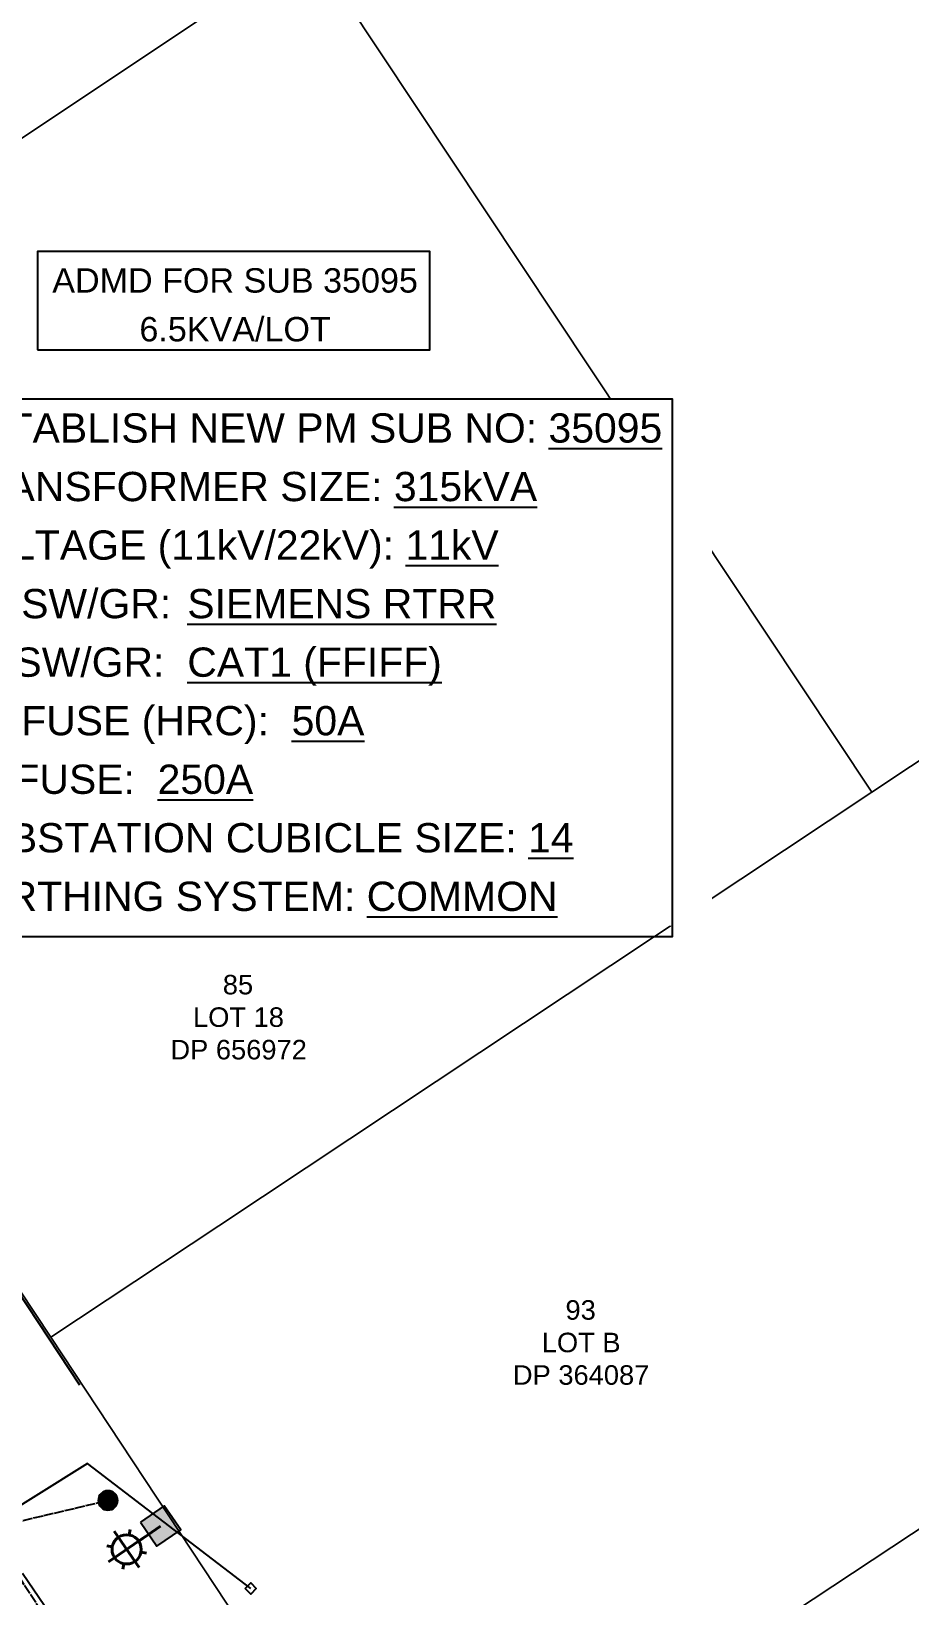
# Model space of a CAD drawing. Header units: metres. Extents: x 302064 to 305578, y 6265466 to 6271990.
# Drawn here: x 303102.6 to 303192.6, y 6271073.9 to 6271234.3 of the extents above; entities that cross this region are included whole.
import ezdxf
from ezdxf.enums import TextEntityAlignment as Align

# ---------------------------------------------------------------- set-up
doc = ezdxf.new("R2010")
doc.units = ezdxf.units.M
doc.linetypes.add('Cable Exist OH', pattern=[1, 1, 0])
doc.linetypes.add('Cable New OH', pattern=[6, 4, -2])
doc.layers.get('0').update_dxf_attribs({"color": 6})
for name, color, linetype in [('_User Miscellaneous1', 7, 'Continuous'), ('_User_LV_Exist', 7, 'Continuous'), ('DEVELOP', 2, 'Continuous'), ('Equip_SP_SL_EXT', 7, 'Continuous'), ('Mains_LV_EXT', 5, 'Continuous'), ('Services_SP_EXT', 7, 'Continuous'), ('SupportsOH_SP_TR_HV_LV_SL_EXT', 7, 'Continuous'), ('SupportsUG_SP_LV_SL_EXT', 7, 'Continuous'), ('XR01255_CC_LOT_LAYOUT$0$F_LOT', 252, 'Continuous')]:
    doc.layers.add(name, color=color, linetype=linetype)
doc.layers.add('Cadastre Land Parcels_SP_EXT', color=7, linetype='Continuous', lineweight=5)
doc.layers.add('Cadastre Roads_SP_EXT', color=9, linetype='Continuous', lineweight=5)
doc.styles.add('COLUMN_LABEL', font='arial.ttf')
doc.styles.add('iecARIAL', font='arial.ttf', dxfattribs={"height": 2})
doc.styles.add('POLE_LABEL', font='arial.ttf')
doc.styles.get("Standard").update_dxf_attribs({"font": 'arial.ttf'})

# ---------------------------------------------------------------- blocks, each defined once
blk = doc.blocks.new('CCP_EXT')
at = {"flags": 9}
for tag, p in [('LIFE_SUPPORT', (0, -1.6)), ('STATE', (0, -1.8)), ('NOTES', (0, -2))]:
    blk.add_attdef(tag, text='', height=0.2, dxfattribs=at).set_placement(p, align=Align.MIDDLE_LEFT)
blk.add_wipeout([(0, 0.57), (0.57, 0), (0, -0.57), (-0.57, 0)])
blk.add_lwpolyline([(-0.57, 0), (0, 0.57), (0.57, 0), (0, -0.57), (-0.57, 0)])
at = {"flags": 1}
blk.add_attdef('Z', (0, 0), '', height=0.2, dxfattribs=at)
at = {"flags": 9}
for tag, p in [('CCP_TYPE', (0, 0)), ('CONSTRUCTED_VOLTAGE', (0, -0.2)), ('OPERATING_VOLTAGE', (0, -0.6)), ('ORIENTATION', (0, -0.8)), ('OWNED_BY', (0, -1)), ('NO_PHASES', (0, -0.4)), ('USAGE', (0, -1.2)), ('LEGEND', (0, -1.4))]:
    blk.add_attdef(tag, text='', height=0.2, dxfattribs=at).set_placement(p, align=Align.MIDDLE_LEFT)
blk = doc.blocks.new('POLE_EXT')
blk.add_hatch(color=256).paths.add_polyline_path([(-1, 0, 1), (1, 0, 1)])
blk.add_lwpolyline([(-1, 0, 1), (1, 0, 1)], format="xyb", close=True)
for tag, height, flags, p in [('pNumber', 2.5, 8, (-17.84, 2.07)), ('OWNED_BY', 0.2, 9, (1.35, -0.4)), ('SPECIAL_USE', 0.2, 9, (1.35, -0.8)), ('STATE', 0.2, 9, (1.35, -1)), ('cLV', 0.2, 9, (1.35, -1.4)), ('hDepth', 0.2, 9, (1.35, -1.6)), ('PARENT', 0.2, 9, (1.35, -0.6)), ('USAGE', 0.2, 9, (1.35, -1.2)), ('hDia', 0.2, 9, (1.35, -1.8)), ('cHV', 0.2, 9, (1.35, -2)), ('LBRACKET', 0.2, 9, (1.35, -2.2)), ('LExisting', 0.2, 9, (1.35, -2.4)), ('LANTNUMBER', 0.2, 9, (1.35, -2.6)), ('LOther', 0.2, 9, (1.35, -2.8)), ('LRemove', 0.2, 9, (1.35, -3)), ('LEGEND', 0.2, 9, (1.35, -3.2)), ('cLinedev', 0.2, 9, (1.35, -3.4)), ('pExisting', 0.2, 9, (1.35, -3.8)), ('pFooting', 0.2, 9, (1.35, -4.4)), ('pNew', 0.2, 9, (1.35, -4.6)), ('LOCATION', 0.2, 9, (1.35, -3.6)), ('PFNUMBER', 0.2, 9, (1.35, -4)), ('NEWPFNUMBER', 0.2, 9, (1.35, -4.2)), ('pRelocate', 0.2, 9, (1.35, -5)), ('pRemove', 0.2, 9, (1.35, -5.2)), ('pReplace', 0.2, 9, (1.35, -5.4)), ('pStay', 0.2, 9, (1.35, -5.6)), ('pType', 0.2, 9, (1.35, -5.8)), ('cspan', 0.2, 9, (1.35, -6)), ('STREETNAME', 0.2, 9, (1.35, -6.2)), ('SUBURB', 0.2, 9, (1.35, -6.4)), ('OPERATED_BY', 0.2, 9, (1.36, -7.01)), ('NOTES', 0.2, 9, (1.35, -6.6)), ('MAINTAINED_BY', 0.2, 9, (1.36, -6.81))]:
    blk.add_attdef(tag, text='', height=height, dxfattribs=dict(flags=flags)).set_placement(p, align=Align.MIDDLE_LEFT)
at = {"style": 'POLE_LABEL'}
for tag, height, flags, p in [('ASSET_NUM', 2.5, 8, (2, 2)), ('STRUCTURE_PLANT_NUMBER', 0.2, 9, (1.35, 0.03)), ('STREET_CODE', 0.2, 9, (1.35, -0.2))]:
    blk.add_attdef(tag, text='', height=height, dxfattribs=dict(at, flags=flags)).set_placement(p, align=Align.MIDDLE_LEFT)
at = {"flags": 1}
blk.add_attdef('Z', (1.35, -7.33), '', height=0.2, dxfattribs=at)
blk = doc.blocks.new('A$C07AF69C9')
at = {"layer": 'XR01255_CC_LOT_LAYOUT$0$F_LOT'}
blk.add_lwpolyline([(123.07, 165.13), (180.69, 77.78)], dxfattribs=at)
blk = doc.blocks.new('COLUMN_EXT')
blk.add_hatch(color=256).paths.add_polyline_path([(-1.49, 1.48), (-1.49, -1.49), (1.48, -1.49), (1.48, 1.48)])
blk.add_lwpolyline([(-1.49, -1.49), (1.48, -1.49), (1.48, 1.48), (-1.49, 1.48)], close=True)
for tag, height, style, flags, p in [('ASSET_NUM', 2.5, 'COLUMN_LABEL', 8, (2, 2)), ('STRUCTURE_PLANT_NUMBER', 0.2, 'POLE_LABEL', 9, (1.81, 0.03)), ('STREET_CODE', 0.2, 'COLUMN_LABEL', 9, (1.81, -0.2))]:
    blk.add_attdef(tag, text='', height=height, dxfattribs=dict(style=style, flags=flags)).set_placement(p, align=Align.MIDDLE_LEFT)
at = {"flags": 9}
for tag, p in [('COLUMN_TYPE', (1.81, -0.4)), ('OWNED_BY', (1.81, -0.6)), ('STATE', (1.81, -0.8)), ('USAGE', (1.81, -1)), ('STREETNAME', (1.81, -1.6)), ('LEGEND', (1.81, -1.2)), ('LOCATION', (1.81, -1.4)), ('SUBURB', (1.81, -1.8)), ('NOTES', (1.81, -2))]:
    blk.add_attdef(tag, text='', height=0.2, dxfattribs=at).set_placement(p, align=Align.MIDDLE_LEFT)
at = {"flags": 1}
blk.add_attdef('Z', (1.81, -2.35), '', height=0.2, dxfattribs=at)
blk = doc.blocks.new('SL_LANTERN_EXT')
at = {"lineweight": 40}
for p, q in [((0, 1.97), (0, 6.47)), ((-1.46, 5.68), (-1.06, 5.28)), ((1.46, 5.68), (1.06, 5.28)), ((-2.25, 4.22), (2.25, 4.22)), ((-1.46, 2.76), (-1.06, 3.16)), ((0, 0), (0, 2.72)), ((1.46, 2.76), (1.06, 3.16))]:
    blk.add_line(p, q, dxfattribs=at)
blk.add_circle((0, 4.22), 1.5, dxfattribs=at)
at = {"style": 'iecARIAL', "flags": 8}
blk.add_attdef('ASSET_NUM', (1.5, 1.5), '', height=2.5, dxfattribs=at)
for tag, p, height, flags in [('OPERATING_VOLTAGE', (0.98, -1.65), 0.2, 9), ('CONSTRUCTED_VOLTAGE', (0.98, -0.65), 0.2, 9), ('CONTROL_TYPE', (0.98, -0.85), 0.2, 9), ('LANTERN_PURPOSE', (0.98, -1.05), 0.2, 9), ('LANTERN_TYPE', (0.98, -1.25), 0.2, 9), ('NO_PHASES', (0.98, -1.45), 0.2, 9), ('LNUMBER', (2.18, -3.25), 2.5, 8), ('ORIENTATION', (0.98, -1.85), 0.2, 9), ('OWNED_BY', (0.98, -2.05), 0.2, 9), ('STATE', (0.98, -2.25), 0.2, 9), ('USAGE', (0.98, -2.45), 0.2, 9), ('CEXIST', (0.98, -2.65), 0.2, 9), ('CNEW', (0.98, -2.85), 0.2, 9), ('CNUMBER', (0.98, -3.05), 0.2, 9), ('CREMOVE', (0.98, -3.25), 0.2, 9), ('CREPLACE', (0.98, -3.45), 0.2, 9), ('LKINGHEIGHT', (0.98, -3.65), 0.2, 9), ('LBRACKET', (0.98, -3.85), 0.2, 9), ('LBRACKETVOCAB', (0.98, -4.05), 0.2, 9), ('LCATEGORY', (0.98, -4.25), 0.2, 9), ('LCHARGE1', (0.98, -4.45), 0.2, 9), ('LCHARGE1PERCENT', (0.98, -4.65), 0.2, 9), ('LCHARGE2', (0.98, -4.85), 0.2, 9), ('LCHARGE2PERCENT', (0.98, -5.05), 0.2, 9), ('LCHARGE3', (0.98, -5.25), 0.2, 9), ('LCHARGE3PERCENT', (0.98, -5.45), 0.2, 9), ('LEXIST', (0.98, -5.65), 0.2, 9), ('LLAMP', (0.98, -5.85), 0.2, 9), ('LLAMPVOCAB', (0.98, -6.05), 0.2, 9), ('LMAST', (0.98, -6.25), 0.2, 9), ('LMASTVOCAB', (0.98, -6.45), 0.2, 9), ('LNEW', (0.98, -6.65), 0.2, 9), ('LANTNUMBER', (0.98, -6.85), 0.2, 9), ('LOUTREACH', (0.98, -7.25), 0.2, 9), ('LOUTREACHVOCAB', (0.98, -7.45), 0.2, 9), ('LRATECODE', (0.98, -7.65), 0.2, 9), ('LREMOVE', (0.98, -7.85), 0.2, 9), ('LREPLACE', (0.98, -8.05), 0.2, 9), ('STREETNAME', (0.98, -9.25), 0.2, 9), ('SUBURB', (0.98, -9.45), 0.2, 1), ('LTYPE', (0.98, -8.25), 0.2, 9), ('LTYPEVOCAB', (0.98, -8.45), 0.2, 9), ('LEGEND', (0.98, -8.65), 0.2, 9), ('LOCATION', (0.98, -8.85), 0.2, 9), ('NOTES', (0.98, -9.05), 0.2, 9)]:
    blk.add_attdef(tag, p, '', height=height, dxfattribs=dict(flags=flags))

msp = doc.modelspace()

# ---------------------------------------------------------------- linework, layer by layer
at = {"layer": '_User_LV_Exist', "linetype": 'Cable Exist OH'}
msp.add_lwpolyline([(303097.463, 6271080.6), (303110.439, 6271083.663)], dxfattribs=at)
at = {"layer": '_User_LV_Exist', "linetype": 'Cable New OH'}
msp.add_lwpolyline([(303098.309, 6271081.163), (303121.482, 6271047.159)], dxfattribs=at)
at = {"layer": 'Cadastre Land Parcels_SP_EXT', "linetype": 'Continuous'}
for points in [[(303272.516, 6271211.95), (303214.963, 6271298.922), (303131.131, 6271243.01), (303188.715, 6271156.278), (303272.516, 6271211.95)], [(303104.574, 6271100.392), (303121.793, 6271111.829), (303188.715, 6271156.278), (303131.131, 6271243.01), (303119.257, 6271235.087), (303047.262, 6271187.046), (303104.574, 6271100.392)], [(303308.791, 6271156.973), (303272.516, 6271211.95), (303188.715, 6271156.278), (303121.793, 6271111.829), (303104.574, 6271100.392), (303122.59, 6271073.133), (303140.684, 6271045.758), (303308.791, 6271156.973)], [(303336.271, 6271115.343), (303308.791, 6271156.973), (303140.684, 6271045.758), (303168.249, 6271004.056), (303170.669, 6271005.366), (303336.271, 6271115.343)]]:
    msp.add_lwpolyline(points, close=True, dxfattribs=at)
at = {"layer": 'Cadastre Roads_SP_EXT', "linetype": 'Continuous'}
msp.add_lwpolyline([(303119.257, 6271235.087), (303131.131, 6271243.01), (303214.963, 6271298.922), (303301.62, 6271352.849), (303385.031, 6271408.289), (303469.781, 6271464.564), (303489.782, 6271477.852), (303478.108, 6271496.357), (303457.766, 6271482.88), (303415.589, 6271454.93), (303373.665, 6271427.154), (303331.229, 6271399.015), (303290.843, 6271372.288), (303209.233, 6271319.178), (303188.004, 6271305.378), (303162.446, 6271287.794), (303120.563, 6271260.067), (303118.781, 6271258.89), (303036.596, 6271204.61), (303041.655, 6271196.28), (303047.262, 6271187.046), (303119.257, 6271235.087)], close=True, dxfattribs=at)
at = {"layer": 'Mains_LV_EXT', "linetype": 'Cable Exist OH'}
msp.add_lwpolyline([(303096.424, 6271083.232), (303120.656, 6271046.596)], dxfattribs=at)

# ---------------------------------------------------------------- block references
at = {"layer": 'DEVELOP'}
msp.add_blockref('A$C07AF69C9', (302926.842, 6271017.724), dxfattribs=at)
at = {"layer": 'Equip_SP_SL_EXT', "rotation": 124.5024026037657}
msp.add_blockref('SL_LANTERN_EXT', (303115.835, 6271081.037), dxfattribs=at)
at = {"layer": 'SupportsOH_SP_TR_HV_LV_SL_EXT'}
msp.add_blockref('POLE_EXT', (303110.439, 6271083.663), dxfattribs=at)
at = {"layer": 'SupportsUG_SP_LV_SL_EXT', "rotation": 304.5024026030825}
msp.add_blockref('COLUMN_EXT', (303115.835, 6271081.037), dxfattribs=at)

# ---------------------------------------------------------------- texts
at = {"layer": '_User Miscellaneous1', "lineweight": 25, "char_height": 2, "width": 14.08147, "attachment_point": 1}
for s, insert in [('\\pi5.5994;85\\P\\pi2.5455;LOT 18      \\P\\pi0.23173;DP 656972', (303116.609, 6271137.544)), ('\\pi5.6083;93\\P\\pi3.1806;LOT B      \\P\\pi0.2215;DP 364087', (303151.705, 6271104.191))]:
    msp.add_mtext(s, dxfattribs=dict(at, insert=insert))

# ---------------------------------------------------------------- next in the draw order: block references
at = {"layer": 'Services_SP_EXT'}
msp.add_blockref('CCP_EXT', (303125.07, 6271074.629), dxfattribs=at)

# ---------------------------------------------------------------- next in the draw order: texts
at = {"layer": '_User Miscellaneous1', "lineweight": 25, "insert": (303123.466, 6271206.221), "char_height": 2.5, "width": 39.0346, "attachment_point": 5, "line_spacing_factor": 1.2, "bg_fill": 2}
msp.add_mtext('ADMD FOR SUB 35095 6.5KVA/LOT ', dxfattribs=at)

# ---------------------------------------------------------------- next in the draw order: linework, layer by layer
at = {"layer": '_User Miscellaneous1', "lineweight": 25}
msp.add_lwpolyline([(303103.208, 6271201.627), (303143.423, 6271201.627), (303143.423, 6271211.705), (303103.208, 6271211.705)], close=True, dxfattribs=at)

# ---------------------------------------------------------------- next in the draw order: block references
at = {"layer": 'Services_SP_EXT'}
msp.add_blockref('CCP_EXT', (303125.07, 6271074.629), dxfattribs=at)

# ---------------------------------------------------------------- next in the draw order: linework, layer by layer
at = {"layer": 'Cadastre Roads_SP_EXT', "linetype": 'Continuous'}
msp.add_lwpolyline([(303104.574, 6271100.392), (303047.262, 6271187.046), (303039.925, 6271182.171), (303030.427, 6271175.862), (303090.76, 6271084.541), (303123.371, 6271035.183), (303151.213, 6270993.041), (303158.626, 6270997.835), (303168.249, 6271004.056), (303140.684, 6271045.758), (303122.59, 6271073.133), (303104.574, 6271100.392)], close=True, dxfattribs=at)
at = {"layer": 'Services_SP_EXT'}
msp.add_lwpolyline([(303125.07, 6271074.629), (303108.33, 6271087.46), (303097.459, 6271080.635)], dxfattribs=at)

# ---------------------------------------------------------------- next in the draw order: texts
at = {"layer": '_User Miscellaneous1', "lineweight": 25, "insert": (303094.572, 6271195.108), "char_height": 3, "width": 76.24508, "attachment_point": 1, "line_spacing_factor": 1.2, "bg_fill": 3, "box_fill_scale": 1.5, "bg_fill_color": 256, "bg_fill_transparency": 0}
msp.add_mtext('ESTABLISH NEW PM SUB NO: {\\L35095\\P}TRANSFORMER SIZE: {\\L315kVA}    \\PVOLTAGE (11kV/22kV): {\\L11kV}\\PHV SW/GR:^I{\\LSIEMENS RTRR\\P}LV SW/GR:^I{\\LCAT1 (FFIFF)\\P}HV FUSE (HRC):  {\\L50A \\P}LV FUSE:  {\\L250A }\\PSUBSTATION CUBICLE SIZE: {\\L14}^JEARTHING SYSTEM: {\\LCOMMON}', dxfattribs=at)

# ---------------------------------------------------------------- next in the draw order: linework, layer by layer
at = {"layer": '_User Miscellaneous1', "lineweight": 25}
msp.add_lwpolyline([(303093.072, 6271141.454), (303093.072, 6271196.608), (303168.24, 6271196.608), (303168.24, 6271141.454)], close=True, dxfattribs=at)

doc.saveas('drawing.dxf')
